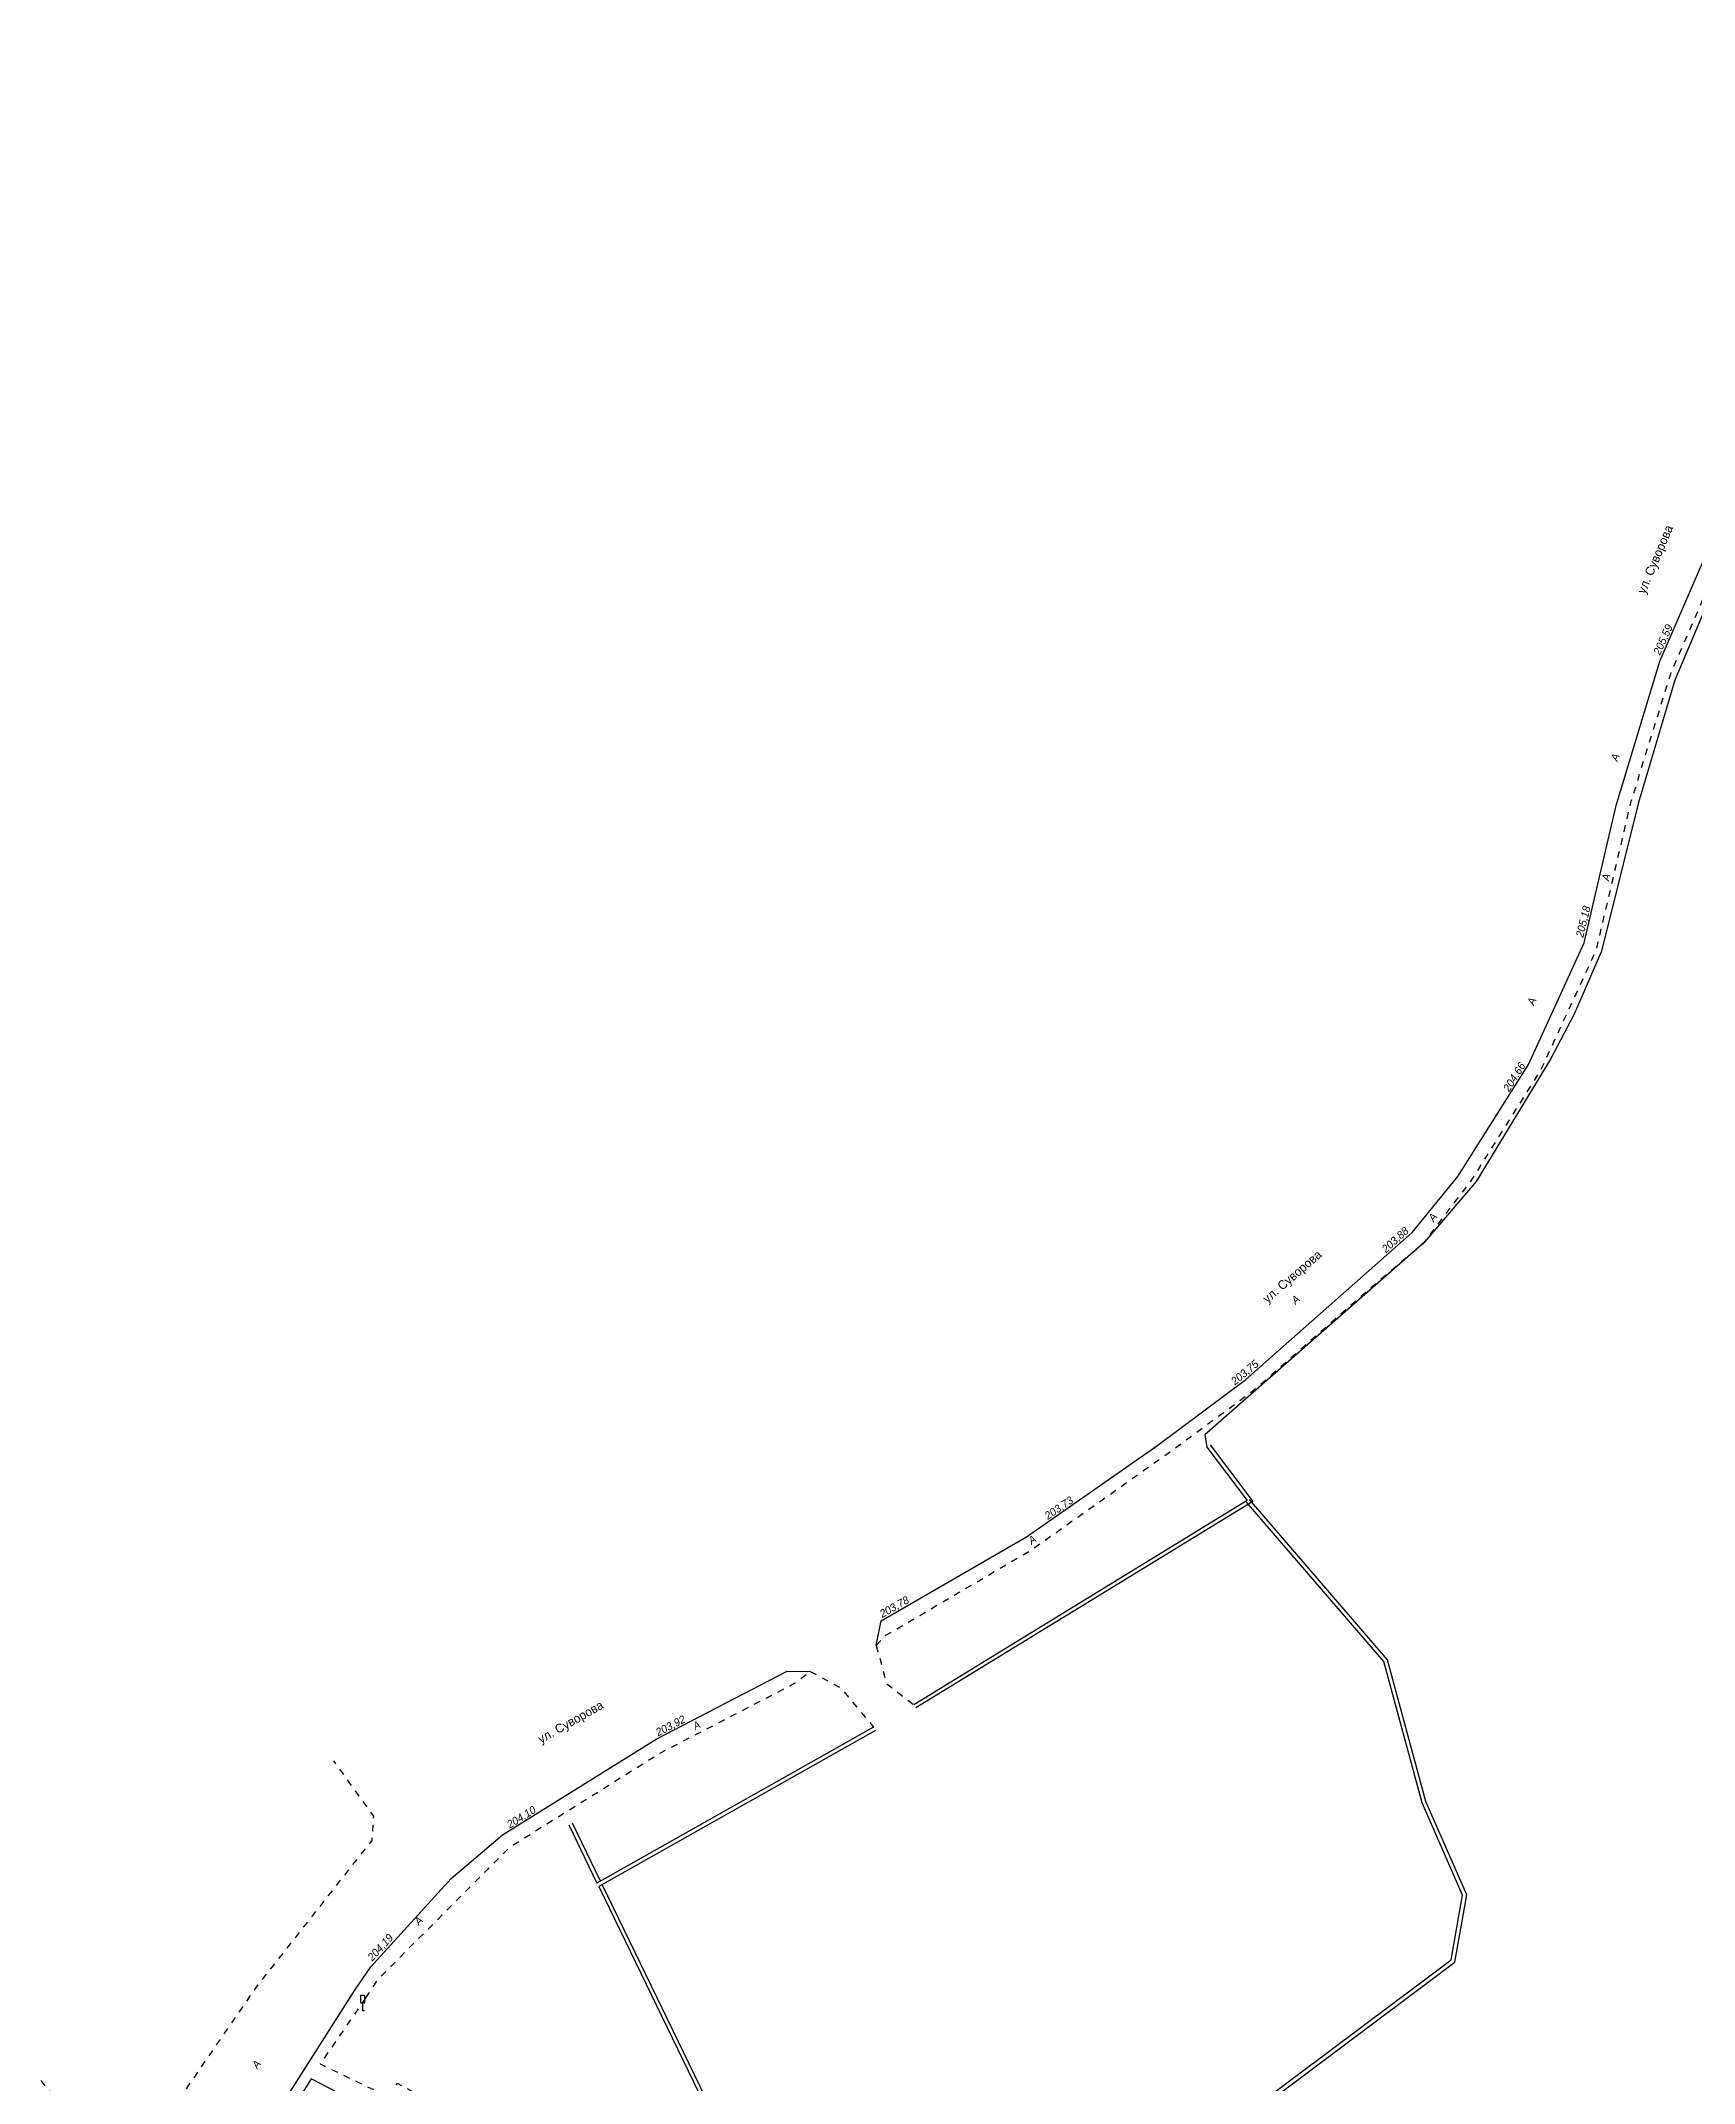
# Model space of a CAD drawing. Header units: metres. Extents: x 2227888 to 2228620, y 529759 to 530801.
# Drawn here: x 2227968.3 to 2228154.6, y 530569.6 to 530799.9 of the extents above; entities that cross this region are included whole.
import ezdxf

# ---------------------------------------------------------------- set-up
doc = ezdxf.new("R2010")
doc.units = ezdxf.units.M
doc.header["$LTSCALE"] = 0.5
for name, pattern in [('189_3', [3, 1.5, -1.5]), ('8_2', [5, 4, -1]), ('CONTI', [0])]:
    doc.linetypes.add(name, pattern=pattern)
for name, color, linetype in [('АВТОДОРОГИ', 252, 'CONTI'), ('ОГРАЖДЕНИЯ', 252, 'CONTI'), ('ТРОТУАРЫ', 252, 'CONTI')]:
    doc.layers.add(name, color=color, linetype=linetype)
doc.layers.get('0').off()
doc.styles.add('БМ431', font='', dxfattribs={"height": 0.875})
doc.styles.add('древний курсив', font='', dxfattribs={"height": 0.875})
doc.styles.add('рубленый', font='', dxfattribs={"height": 1})
doc.styles.get('БМ431').set_extended_font_data('Bm431', italic=True)
doc.styles.get('древний курсив').set_extended_font_data('D431', italic=True)
doc.styles.get('рубленый').set_extended_font_data('P131')
doc.linetypes.add('280', pattern='A,2,[9,GUGK.shx,S=0.25,R=0,X=0,Y=0.5],2,0', length=4)
doc.linetypes.add('474_1', pattern='A,1.5,[4,GUGK.shx,S=1,R=0,X=0,Y=-0.5],-0.5,[5,GUGK.shx,S=0.3,R=45,X=0,Y=0.5],0.001,-0.5,0.5', length=3.001)
doc.linetypes.add('475_1a', pattern='A,2.5,[5,GUGK.shx,S=0.6,R=45,X=0,Y=0],2.5', length=5)

# ---------------------------------------------------------------- blocks, each defined once
blk = doc.blocks.new('g206_3')
for p, q in [((0.25, 1.75), (-0.25, 1.75)), ((-0.25, 1.75), (-0.25, 0.9)), ((-0.25, 0.9), (0, 0.9)), ((0, 0.9), (0.25, 0.9)), ((0, 0), (0, 0.9)), ((0.2, 0), (0, 0)), ((0.25, 0.9), (0.25, 1.75))]:
    blk.add_line(p, q)
blk = doc.blocks.new('468(1)')
at = {"color": 3}
for points in [[(-1, 1), (1, 1)], [(-0.6, 0.5), (0.6, 0.5)], [(-0.2, 0), (0.2, 0)]]:
    blk.add_lwpolyline(points, dxfattribs=at)

msp = doc.modelspace()

# ---------------------------------------------------------------- linework, layer by layer
at = {"layer": 'АВТОДОРОГИ', "flags": 128}
for points in [[(2228062.43, 530618.92), (2228062.98, 530621.68), (2228079.35, 530631.18), (2228094.18, 530641.5), (2228104.09, 530648.9), (2228122.84, 530665.48), (2228127.98, 530671.8), (2228135.97, 530684.42), (2228142.23, 530698.15), (2228145.85, 530713.65), (2228150.76, 530729.91), (2228160.02, 530751.24), (2228167.19, 530769.01), (2228171.3, 530778.61), (2228173.81, 530784.47), (2228178.83, 530792.67), (2228183.55, 530796.47), (2228187.37, 530798.65), (2228190.52, 530799.87), (2228199.31, 530799.57), (2228204.2, 530797.98), (2228211.57, 530794.79), (2228221.17, 530789.51), (2228231.23, 530782.32), (2228236.91, 530778.08), (2228252.28, 530767.06), (2228269.65, 530754.42), (2228282.85, 530745.25), (2228303.12, 530731.45), (2228310.29, 530726.56), (2228322.1, 530718.71), (2228339.29, 530705.56)], [(2228003.67, 530580.03), (2228005.46, 530582.67), (2228014.5, 530592.62), (2228020.31, 530597.55), (2228037.63, 530608.36), (2228052.39, 530616.03), (2228054.99, 530615.97)]]:
    msp.add_lwpolyline(points, dxfattribs=at)
at = {"layer": 'АВТОДОРОГИ', "linetype": '189_3', "flags": 128}
msp.add_lwpolyline([(2227968.26, 530569.85), (2227972.4, 530564.57), (2227980.36, 530562.66), (2227992.57, 530580.39), (2228005.59, 530596.92), (2228005.79, 530599.66), (2228001.28, 530605.91)], dxfattribs=at)
at = {"layer": 'ОГРАЖДЕНИЯ', "linetype": '474_1', "flags": 128}
msp.add_lwpolyline([(2228230.73, 530780.17), (2228228.03, 530782.68), (2228222.25, 530786.38), (2228207.06, 530794.56), (2228198.9, 530797.58), (2228196.11, 530798.25), (2228193.11, 530798.29), (2228190.11, 530797.54), (2228183.1, 530793.46), (2228180.45, 530791.01), (2228175.94, 530783.64), (2228170.7, 530771.27), (2228163.44, 530753.73), (2228152.44, 530727.77), (2228148.34, 530713.99), (2228144.2, 530697.22), (2228141.11, 530690.11), (2228138.45, 530685.04), (2228130.05, 530671.22), (2228124.18, 530664.34), (2228099.46, 530642.68), (2228099.71, 530641.27)], dxfattribs=at)
at = {"layer": 'ОГРАЖДЕНИЯ', "linetype": '475_1a', "flags": 128}
for points in [[(2228099.71, 530641.27), (2228104.25, 530635.25), (2228066.67, 530612.23)], [(2228031.16, 530591.72), (2228050.09, 530552.63), (2228058.55, 530538.44), (2228062.69, 530538.68), (2228072.08, 530544.1), (2228078.52, 530548.81), (2228085.83, 530551.86), (2228127.66, 530583.2), (2228129, 530590.79), (2228124.38, 530601.32), (2228120.07, 530617.3), (2228104.52, 530635.39)], [(2228062.13, 530609.69), (2228030.94, 530592.11)], [(2228027.76, 530598.7), (2228030.94, 530592.11)]]:
    msp.add_lwpolyline(points, dxfattribs=at)
at = {"layer": 'ОГРАЖДЕНИЯ', "flags": 128}
for points in [[(2228100.07, 530641.54), (2228104.89, 530635.13), (2228066.9, 530611.86)], [(2228031.53, 530591.93), (2228050.48, 530552.85), (2228058.79, 530538.9), (2228062.55, 530539.12), (2228071.83, 530544.48), (2228078.3, 530549.21), (2228085.6, 530552.25), (2228127.25, 530583.45), (2228128.53, 530590.74), (2228123.96, 530601.17), (2228119.66, 530617.09), (2228104.18, 530635.09)], [(2228062.35, 530609.31), (2228031.16, 530591.72)], [(2228028.16, 530598.89), (2228031.34, 530592.3)]]:
    msp.add_lwpolyline(points, dxfattribs=at)
at = {"layer": 'ТРОТУАРЫ', "linetype": '189_3', "flags": 128}
for points in [[(2228062.43, 530618.92), (2228063.51, 530620.06), (2228079.8, 530629.62), (2228095.44, 530640.67), (2228104.97, 530647.69), (2228117.99, 530659.11), (2228124.18, 530664.34), (2228129.56, 530671.41), (2228137.33, 530683.76), (2228143.6, 530697.33), (2228147.53, 530714.11), (2228151.99, 530728.5), (2228161.61, 530750.76), (2228168.5, 530768.3), (2228172.7, 530778.26), (2228175.17, 530783.73), (2228179.98, 530791.43), (2228184.12, 530794.97), (2228187.49, 530797.01), (2228190.86, 530798.3), (2228198.06, 530798.24), (2228210.47, 530793.43), (2228227.72, 530783.5), (2228230.95, 530781.2), (2228230.73, 530780.17)], [(2228062.43, 530618.92), (2228063.61, 530614.58), (2228066.67, 530612.23)], [(2228004.88, 530579.17), (2228006.36, 530581.36), (2228021.16, 530596.21), (2228038.12, 530606.81), (2228053.1, 530614.57), (2228054.99, 530615.97)], [(2228054.99, 530615.97), (2228058.4, 530614.16), (2228062.13, 530609.69)], [(2228004.88, 530579.17), (2227999.73, 530571.72), (2228007.7, 530567.9), (2228008.42, 530569.55), (2228011.73, 530567.78), (2228010.87, 530566.01), (2228018.1, 530562.33), (2228018.97, 530564.28), (2228022.41, 530562.29), (2228021.58, 530560.51), (2228029.1, 530556.8), (2228030.08, 530558.42), (2228033.41, 530556.58), (2228032.54, 530554.99), (2228050.43, 530540.41), (2228060.63, 530533.75)]]:
    msp.add_lwpolyline(points, dxfattribs=at)
at = {"layer": 'ТРОТУАРЫ', "flags": 128}
msp.add_lwpolyline([(2228060.47, 530531.77), (2228060.47, 530531.77), (2228057.93, 530533.05), (2228049.32, 530538.55), (2228031.34, 530553.14), (2227998.73, 530570.03), (2227993.5, 530561.68), (2227992.41, 530562.36), (2228003.67, 530580.03)], dxfattribs=at)

# ---------------------------------------------------------------- block references
at = {"linetype": '8_2'}
for p in [(2228152.88, 530645.24), (2228145.5, 530632.16), (2228153.13, 530632.82), (2228146.12, 530621.2), (2228137.16, 530618.4), (2228141.76, 530611.29), (2228135.51, 530608.74), (2228138.4, 530598.37), (2228144.85, 530597.75), (2228141.96, 530587.97), (2228151.23, 530584.14), (2228145.35, 530578.03), (2228153.16, 530569.88)]:
    msp.add_blockref('468(1)', p, dxfattribs=at)
at = {"layer": 'АВТОДОРОГИ'}
msp.add_blockref('g206_3', (2228004.54, 530577.69, 204.24), dxfattribs=at)

# ---------------------------------------------------------------- texts
for s, height, rotation, style, p in [('ул. Суворова', 1, 67.0623, 'рубленый', (2228149.08, 530737.42)), ('А', 0.875, 67.9729, 'БМ431', (2228145.98, 530718.56)), ('А', 0.875, 67.9729, 'БМ431', (2228136.58, 530691.04)), ('ул. Суворова', 1, 40.8964, 'рубленый', (2228106.53, 530657.46)), ('А', 0.875, 40.6042, 'БМ431', (2228109.69, 530657.33)), ('ул. Суворова', 1, 29.5748, 'рубленый', (2228024.64, 530607.83)), ('А', 0.875, 54.113, 'БМ431', (2227992.68, 530571.1))]:
    msp.add_text(s, height=height, rotation=rotation, dxfattribs=dict(at, style=style)).set_placement(p)
at = {"layer": 'АВТОДОРОГИ', "linetype": '280', "style": 'древний курсив'}
for s, rotation, p in [('205,59', 65.7564, (2228150.78, 530730.55)), ('205,18', 76.4159, (2228142.12, 530698.71)), ('204,66', 58.1002, (2228133.77, 530681.28)), ('203,88', 42.5995, (2228119.9, 530663.13)), ('203,75', 39.8089, (2228102.87, 530648.22)), ('203,73', 34.3104, (2228081.78, 530633.06)), ('203,78', 29.564, (2228063.12, 530622.01)), ('203,92', 27.3993, (2228037.85, 530608.66)), ('204,10', 31.9471, (2228021.13, 530598.25)), ('204,19', 47.2253, (2228005.63, 530583.26))]:
    msp.add_text(s, height=0.875, rotation=rotation, dxfattribs=at).set_placement(p)
at = {"layer": 'ТРОТУАРЫ', "linetype": '189_3', "style": 'БМ431'}
for rotation, p in [(76.8901, (2228145.03, 530705.07)), (76.8901, (2228145.03, 530705.07)), (52.0528, (2228125.27, 530666.63)), (52.0528, (2228125.27, 530666.63)), (34.372, (2228079.94, 530630.26)), (27.9259, (2228042.03, 530609.34)), (27.9259, (2228042.03, 530609.34)), (44.9819, (2228010.88, 530587.27)), (44.9819, (2228010.88, 530587.27))]:
    msp.add_text('А', height=0.875, rotation=rotation, dxfattribs=at).set_placement(p)

doc.saveas('drawing.dxf')
